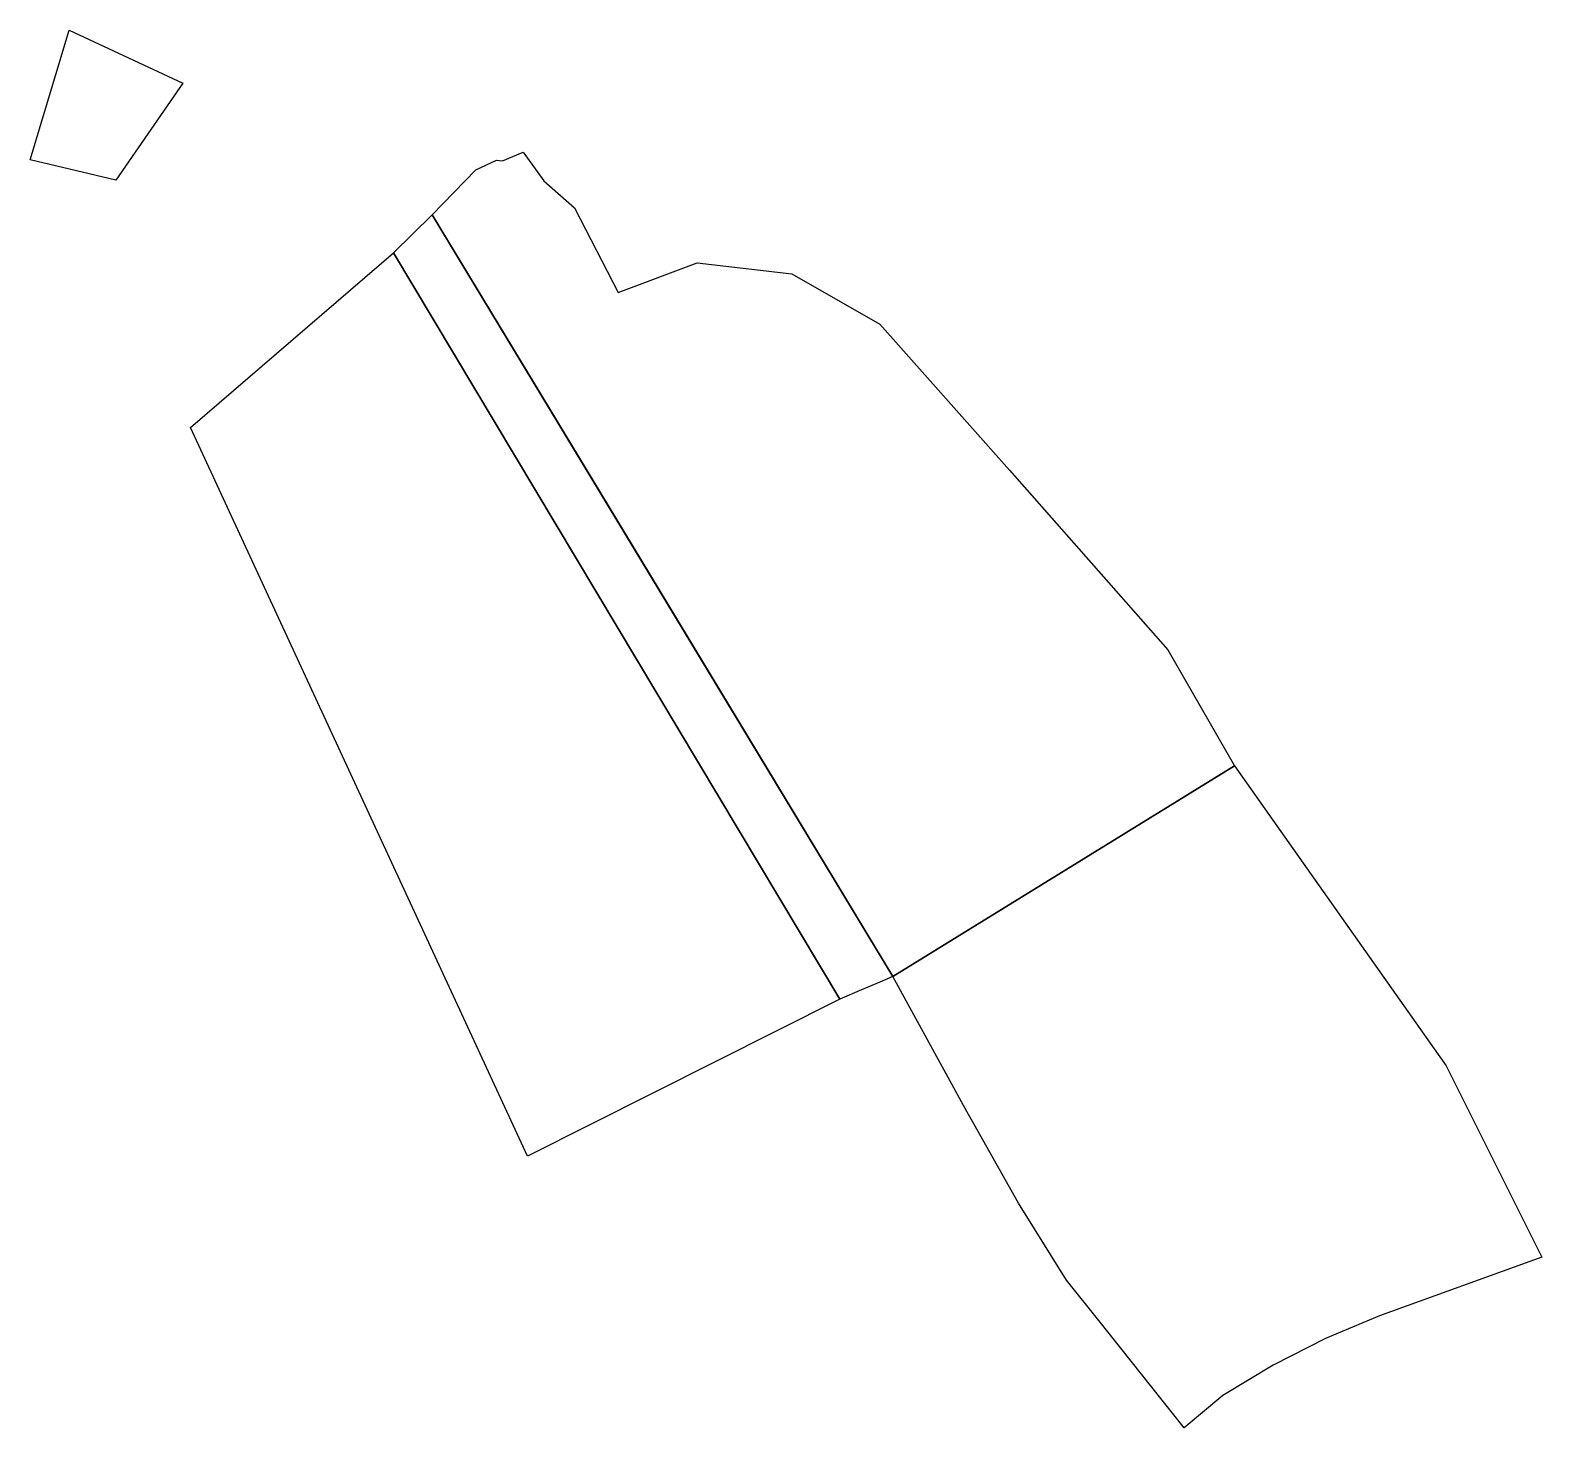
# Model space of a CAD drawing. Header units: millimetres. Extents: x 522658 to 553925, y 7796479 to 7820139.
# Drawn here: x 538510.2 to 538788, y 7796479.2 to 7796736.1 of the extents above; entities that cross this region are included whole.
import ezdxf

# ---------------------------------------------------------------- set-up
doc = ezdxf.new("R2010")
doc.units = ezdxf.units.MM
doc.layers.add('ZONA RESIDENCIAL 2 (ZR_2)', color=2, linetype='Continuous')

msp = doc.modelspace()

# ---------------------------------------------------------------- linework, layer by layer
at = {"layer": 'ZONA RESIDENCIAL 2 (ZR_2)'}
for points in [[(538517.38, 7796736.06), (538538.28, 7796726.34), (538525.98, 7796708.48), (538510.24, 7796712.25), (538517.38, 7796736.06)], [(538731.55, 7796600.85), (538668.77, 7796562.18), (538584.09, 7796702.13), (538592.13, 7796710.38), (538595.94, 7796712.18), (538597, 7796712.08), (538600.81, 7796713.66), (538604.62, 7796708.37), (538610.23, 7796703.4), (538618.27, 7796687.84), (538632.77, 7796693.34), (538650.17, 7796691.28), (538666.37, 7796682.02), (538690.18, 7796655.23), (538719.29, 7796622.16), (538731.55, 7796600.85)], [(538666.35, 7796561.14), (538662.99, 7796559.69), (538659.03, 7796557.99), (538576.96, 7796695.14), (538584.09, 7796702.13), (538617.83, 7796646.37), (538640.3, 7796609.23), (538668.77, 7796562.18), (538666.35, 7796561.14)], [(538659.03, 7796557.99), (538601.62, 7796529.15), (538539.7, 7796663.03), (538576.96, 7796695.14), (538659.03, 7796557.99)], [(538668.77, 7796562.18), (538731.55, 7796600.85), (538770.44, 7796545.75), (538787.98, 7796510.59), (538758.18, 7796499.8), (538748.24, 7796495.61), (538738.62, 7796490.72), (538729.37, 7796485.17), (538722.3, 7796479.22), (538706.58, 7796498.96), (538700.68, 7796506.37), (538691.81, 7796520.51), (538683.62, 7796535.05), (538682.39, 7796537.23), (538668.77, 7796562.18)]]:
    msp.add_lwpolyline(points, close=True, dxfattribs=at)

doc.saveas('drawing.dxf')
